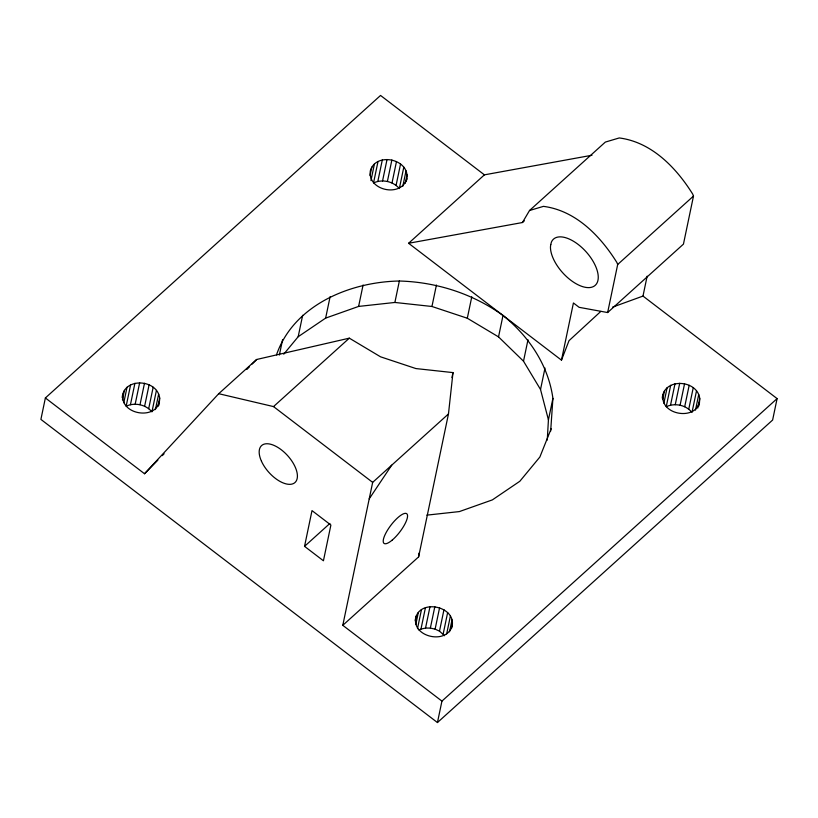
<?xml version="1.0" encoding="UTF-8"?>
<svg xmlns="http://www.w3.org/2000/svg" width="818" height="818" viewBox="0 0 818 818"><rect width="100%" height="100%" fill="white"/><g stroke="black" fill="none" stroke-linecap="round" stroke-linejoin="round"><path stroke-width="1.23" d="M122.945 394.061C119.285 415.892 159.95 421.065 159.684 398.059C157.271 378.979 123.6 377.078 122.199 397.64M406.843 178.733C409.93 158.968 375.82 151.616 370.339 170.788C367.241 190.553 401.352 197.905 406.843 178.733L406.341 181.115M547.262 440.074L548.428 419.849L552.917 398.386C548.295 365.012 528.868 336.341 503.009 315.451C472.763 293.662 436.546 282.036 399.358 281.014C350.002 281.893 293.723 305.002 276.494 354.848M550.657 431.137L552.917 398.386M663.03 394.542C659.359 416.372 700.024 421.546 699.758 398.54C697.355 379.45 663.674 377.558 662.283 398.121M591.987 155.246L484.409 174.847L380.554 95.45L45.379 397.957L40.9 419.399L437.446 722.55L441.935 701.108L342.793 625.32L418.601 556.894L419.02 553.142M418.601 556.894L448.469 413.949L452.988 372.599L415.912 368.57L380.564 356.822L349.327 338.161L256.627 359.491L218.723 393.703L144.52 473.745L45.379 397.957M122.434 399.91L124.418 390.38M123.804 402.701L127.035 387.211M130.614 384.787L126.136 406.229C134.755 402.17 145.808 404.552 151.944 411.843L156.432 390.401M130.44 404.705L134.919 383.264M135.174 404.184L139.653 382.742M140.011 404.716L144.489 383.274M144.622 406.239L149.101 384.797M148.692 408.673L153.171 387.231M155.41 409.583L158.651 394.092M157.935 406.393L159.684 398.059M158.702 405.585L159.449 402.016M279.367 355.022L282.609 339.542M283.744 354.184L298.181 336.719L302.66 315.278M298.181 336.719L325.636 318.11L330.114 296.668M370.063 175.441L371.812 167.097M370.943 180.614L374.429 163.937M378.008 161.504L373.529 182.946C382.139 178.897 393.202 181.269 399.337 188.569L403.816 167.128M377.824 181.422L382.303 159.98M304.541 546.342L312.006 510.606L330.891 525.044L323.427 560.78L304.541 546.342L329.889 523.469M382.558 180.911L387.037 159.469M325.636 318.11L358.611 306.423L363.09 284.981M387.395 181.432L391.873 159.991M392.006 182.966L396.485 161.524M396.076 185.4L400.554 163.958M402.804 186.31L406.035 170.819M405.329 183.12L407.067 174.776M358.611 306.423L394.879 302.456L399.358 281.014M342.793 625.32L372.66 482.375L448.469 413.949M548.428 419.849L540.524 389.491L523.51 361.198L498.53 336.893L467.303 318.233L431.945 306.484L436.423 285.042M451.945 377.568L452.988 372.599M467.303 318.233L471.781 296.791M415.258 620.637C417.262 596.976 459.491 606.22 451.413 628.633M415.841 624.338L418.325 612.426M417.487 628.674L421.464 609.615M418.98 630.065L420.973 629.083L425.452 607.641M420.973 629.083L425.534 628.06L430.012 606.619M425.534 628.06L430.36 628.081L434.839 606.639M444.552 635.719L439.491 631.148L435.115 629.134L439.593 607.692M498.53 336.893L503.009 315.451M439.491 631.148L443.969 609.707M443.172 633.981L447.651 612.539M446.669 633.878L450.401 616.015M449.532 631.782L452.027 619.87M523.51 361.198L527.988 339.756M540.524 389.491L545.003 368.049M561.475 360.145L573.428 302.967L579.124 307.323L607.641 312.548L683.449 244.122L693.49 196.075L692.693 194.081C676.169 167.608 651.639 142.127 619.257 137.945L605.33 142.087L529.522 210.512L522.426 222.537L408.591 243.273L561.475 360.145L569.011 340.677L600.841 311.392M607.641 312.548L617.682 264.49L616.884 262.506C600.351 236.024 575.831 210.553 543.438 206.361L529.522 210.512M612.549 307.139L642.989 296.075L647.14 276.187M662.764 399.194L664.502 390.861M663.879 403.182L667.12 387.691M670.699 385.268L666.22 406.71C674.451 402.865 685.085 404.757 691.21 411.536M670.525 405.186L675.003 383.744M675.249 404.665L679.727 383.223M680.085 405.196L684.564 383.744M684.697 406.72L689.175 385.278M688.766 409.153L693.245 387.712M692.028 412.323L696.507 390.881M695.494 410.063L698.725 394.573M697.764 408.07L699.758 398.54M698.787 406.065L699.533 402.497M642.989 296.075L777.1 398.601L772.621 420.043L437.446 722.55M416.25 615.872C409.409 637.386 449.399 646.128 452.415 623.868M551.158 428.755L539.87 457.017L519.819 481.281L492.364 499.89L459.389 511.577L426.873 515.135M369.204 498.868L391.72 465.166M144.52 473.745L157.864 460.145M162.312 455.606L164.091 453.796M246.842 369.47L249.51 366.75M252.179 364.03L256.627 359.491M408.591 243.273L484.409 174.847M218.723 393.703L273.519 406.587L349.327 338.161M522.426 222.537L524.318 220.829M617.682 264.49L693.49 196.075M441.935 701.108L777.1 398.601M394.879 302.456L431.945 306.484M430.36 628.081L435.115 629.134M273.519 406.587L372.66 482.375M550.78 244.521L550.463 246.791A31.135 15.716 47.9 0 0 584.011 287.026A31.135 15.716 47.9 0 0 590.085 256.719A31.135 15.716 47.9 0 0 551.404 242.097L550.78 244.521M261.494 461.301A24.908 12.567 47.9 0 0 294.592 482.855A24.908 12.567 47.9 0 0 278.785 447.998A24.908 12.567 47.9 0 0 261.494 461.301M392.241 540.064A18.681 5.573 -52.6 0 0 407.149 514.174A18.681 5.573 -52.6 0 0 386.771 531.424A18.681 5.573 -52.6 0 0 392.241 540.064"/></g></svg>
